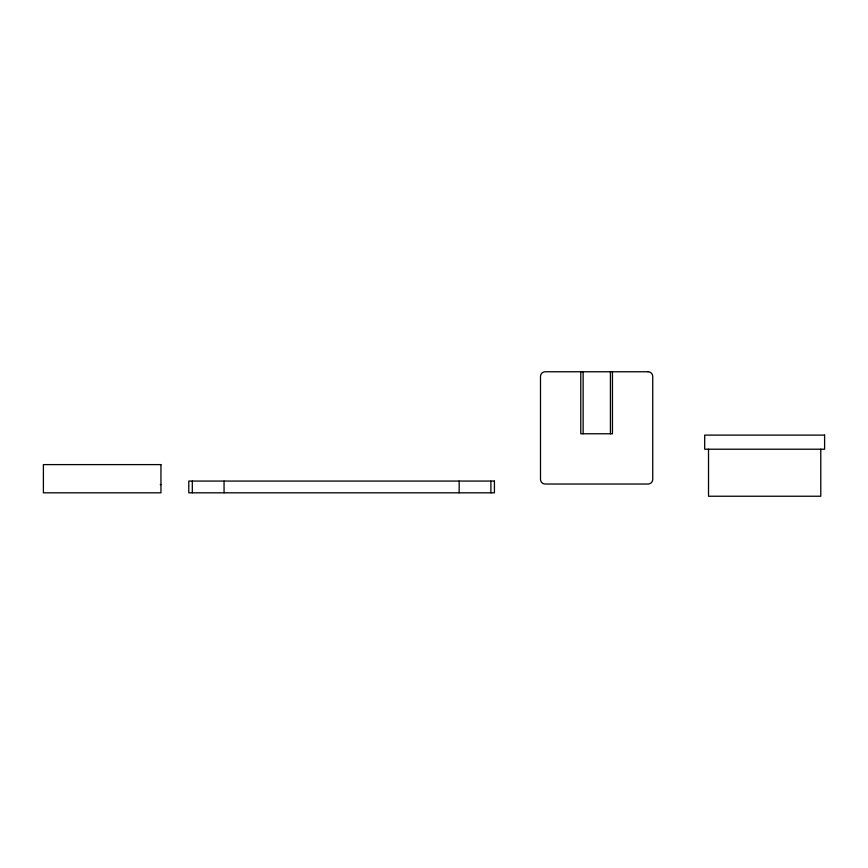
<?xml version="1.0" encoding="UTF-8"?>
<svg xmlns="http://www.w3.org/2000/svg" width="868" height="868" viewBox="0 0 868 868"><rect width="100%" height="100%" fill="white"/><g stroke="black" fill="none" stroke-linecap="round" stroke-linejoin="round"><path stroke-width="1.3" d="M160.265 484.594L160.949 484.594M820.781 449.212L820.781 496.236L708.516 496.236L708.516 449.212M612.45 371.764L612.45 433.772L580.79 433.772L580.79 371.764M610.41 371.764L610.41 433.772M583.144 371.764L583.144 433.772M490.897 481.067L490.897 492.818M459.161 481.067L459.161 492.818M224.052 481.067L224.052 492.818M192.316 481.067L192.316 492.818M648.049 371.764L545.191 371.764A4.698 4.698 0 0 0 540.493 376.462L540.493 479.32A4.698 4.698 0 0 0 545.191 484.029L648.049 484.029A4.698 4.698 0 0 0 652.747 479.32L652.747 376.462A4.698 4.698 0 0 0 648.049 371.764M824.6 435.107L704.697 435.107L704.697 449.212L824.6 449.212L824.6 435.107M160.949 464.608L43.4 464.608L43.4 492.818L160.949 492.818L160.949 464.608M494.424 481.067L188.79 481.067L188.79 492.818L494.424 492.818L494.424 481.067"/></g></svg>
